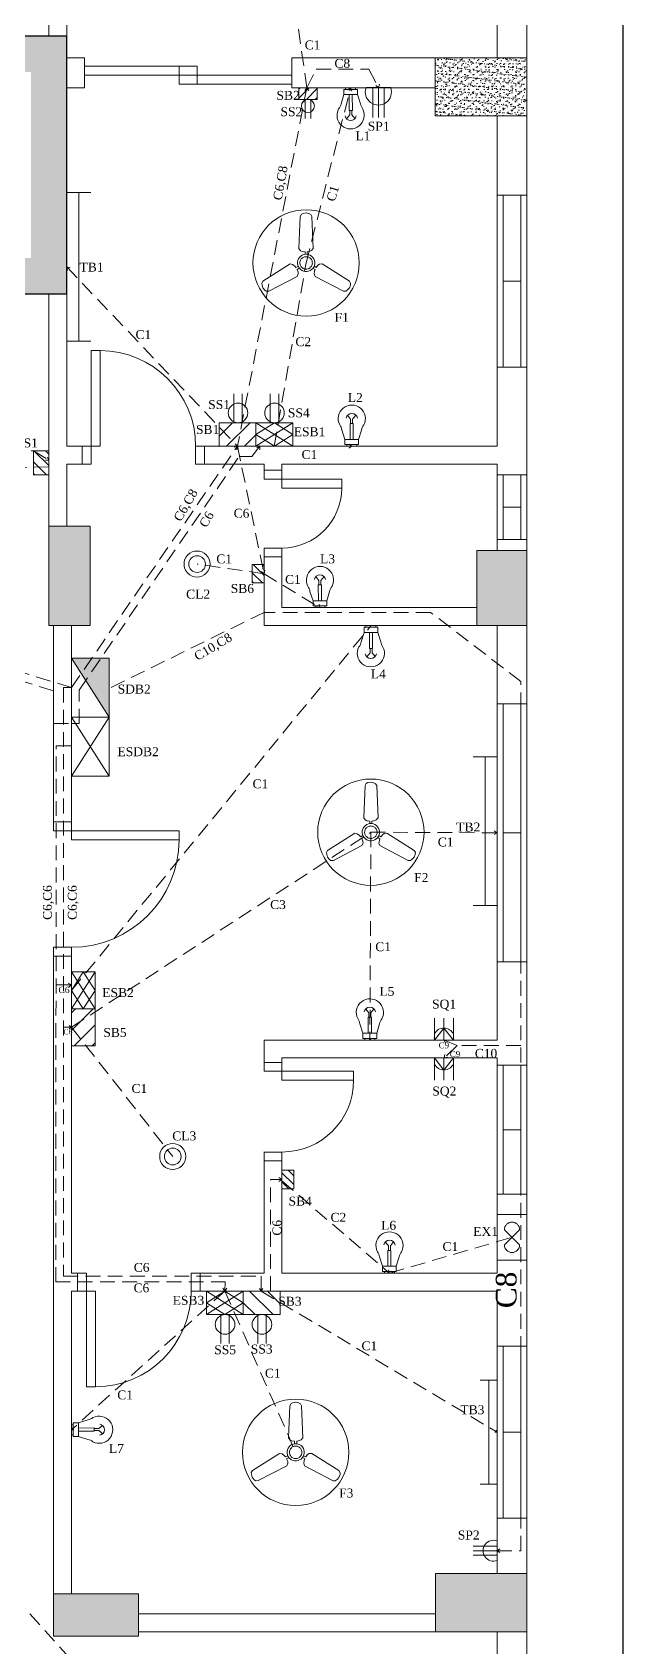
# Model space of a CAD drawing. Header units: inches. Extents: x -5775 to 2930, y 591 to 3437.
# Drawn here: x -3324 to -3125, y 2583 to 3128 of the extents above; entities that cross this region are included whole.
import ezdxf

# ---------------------------------------------------------------- set-up
doc = ezdxf.new("R2010")
doc.units = ezdxf.units.IN
doc.header["$LTSCALE"] = 20
doc.header["$MEASUREMENT"] = 0
doc.linetypes.add('HIDDEN', pattern=[0.375, 0.25, -0.125])
doc.layers.get('0').update_dxf_attribs({"lineweight": 5})
for name, color, linetype, lineweight in [('apps', 6, 'Continuous', 5), ('Door', 32, 'Continuous', 5), ('EPS', 1, 'HIDDEN', 5), ('Feature', 6, 'Continuous', 5), ('Fitting', 6, 'Continuous', 5), ('MPS', 5, 'HIDDEN', 5), ('Pillar', 250, 'Continuous', 5), ('Red Box', 1, 'Continuous', 5), ('Window', 32, 'Continuous', 5)]:
    doc.layers.add(name, color=color, linetype=linetype, lineweight=lineweight)
for name, color, linetype in [('Box Text', 25, 'Continuous'), ('Fittings Text', 6, 'Continuous'), ('Lift', 59, 'Continuous')]:
    doc.layers.add(name, color=color, linetype=linetype)
doc.styles.get("Standard").update_dxf_attribs({"font": 'times.ttf', "height": 6})

# ---------------------------------------------------------------- blocks, each defined once
blk = doc.blocks.new('Window1')
at = {"layer": 'Window'}
for p, q in [((36, 10), (-36, 10)), ((-36, 10), (-36, 0)), ((36, 0), (36, 10)), ((36, 8), (-36, 8)), ((0, 2), (0, 8)), ((-36, 2), (36, 2)), ((-36, 0), (36, 0))]:
    blk.add_line(p, q, dxfattribs=at)
blk = doc.blocks.new('Door1')
at = {"layer": 'Door'}
for points in [[(-6, 6), (-3, 6), (-3, 38), (-6, 38)], [(-41, 0), (-38, 0), (-38, 6), (-41, 6)], [(-3, 0), (0, 0), (0, 6), (-3, 6)]]:
    blk.add_lwpolyline(points, close=True, dxfattribs=at)
blk.add_arc((-6, 6), 32, 90, 180, dxfattribs=at)
blk = doc.blocks.new('BalconyDoor1000')
at = {"layer": 'Door'}
for p, q in [((0, 0), (34.68, 0)), ((0, 0), (0, -3)), ((31.68, 0), (31.68, -6)), ((37.68, 0), (34.68, 0)), ((37.68, -6), (37.68, 0)), ((0, -3), (69.36, -3)), ((69.36, -3), (69.36, -6)), ((31.68, -6), (37.68, -6)), ((34.68, -6), (69.36, -6))]:
    blk.add_line(p, q, dxfattribs=at)
blk = doc.blocks.new('Door4')
at = {"layer": 'Door'}
for points in [[(0, -3), (0, 0), (-6, 0), (-6, -3)], [(-26, -6), (-6, -6), (-6, -3), (-26, -3)], [(0, -29), (0, -26), (-6, -26), (-6, -29)]]:
    blk.add_lwpolyline(points, close=True, dxfattribs=at)
blk.add_arc((-6, -6), 20, 180, 270, dxfattribs=at)
blk = doc.blocks.new('Door3')
at = {"layer": 'Door'}
for points in [[(0, -3), (0, 0), (-6, 0), (-6, -3)], [(-6, -6), (-6, -3), (-30, -3), (-30, -6)], [(0, -33), (0, -30), (-6, -30), (-6, -33)]]:
    blk.add_lwpolyline(points, close=True, dxfattribs=at)
blk.add_arc((-6, -6), 24, 180, 270, dxfattribs=at)
blk = doc.blocks.new('Door2')
at = {"layer": 'Door'}
for points in [[(-6, 6), (-3, 6), (-3, 42), (-6, 42)], [(-45, 0), (-42, 0), (-42, 6), (-45, 6)], [(-3, 0), (0, 0), (0, 6), (-3, 6)]]:
    blk.add_lwpolyline(points, close=True, dxfattribs=at)
blk.add_arc((-6, 6), 36, 90, 180, dxfattribs=at)
blk = doc.blocks.new('Bulb')
at = {"layer": 'Feature'}
for p, q in [((-2.03, -0.08), (-2.64, -0.08)), ((-2.64, -0.08), (-2.64, -1.8)), ((-2.64, -1.8), (1.98, -1.8)), ((-0.85, -1.8), (-0.85, -7.14)), ((0.23, -7.14), (0.19, -1.8)), ((1.98, -0.08), (1.3, -0.08)), ((1.98, -1.8), (1.98, -0.08)), ((-0.65, -8.62), (-1.71, -9.96)), ((-0.85, -7.14), (0.23, -7.14)), ((-0.65, -7.14), (-0.65, -8.62)), ((0.02, -7.14), (0.02, -8.62)), ((0.02, -8.62), (1.03, -9.88))]:
    blk.add_line(p, q, dxfattribs=at)
blk.add_lwpolyline([(-2.03, 0.48), (1.3, 0.48), (1.3, -0.08), (-2.03, -0.08)], close=True, dxfattribs=at)
for centre, radius, start, end in [((-7.1, -4.32), 3.57, 319.3254, 349.8989), ((7.2, -4.26), 4.27, 189.3945, 214.7634), ((-0.36, -8.77), 4.55, 152.26, 27.133), ((-0.35, -8.62), 1.9, 189.2667, 350.3204)]:
    blk.add_arc(centre, radius, start, end, dxfattribs=at)
at = {"layer": 'Fitting'}
for p, q in [((-2.64, -1.8), (-3.59, -4.95)), ((1.98, -1.8), (2.99, -4.96))]:
    blk.add_line(p, q, dxfattribs=at)
blk = doc.blocks.new('Bulb 2')
at = {"layer": 'Feature', "rotation": 180}
blk.add_blockref('Bulb', (-0.36, 0.48), dxfattribs=at)
blk = doc.blocks.new('Tube Light')
at = {"layer": 'Feature'}
for p, q in [((-4, 0), (-8, 0)), ((-8, 0), (0, 0)), ((-4, -26.55), (-4, 0)), ((-4, 0), (-4, -49.79)), ((-4, -49.79), (-8, -49.79)), ((-8, -49.79), (0, -49.79)), ((-7, -49.79), (-7, -49.79))]:
    blk.add_line(p, q, dxfattribs=at)
blk = doc.blocks.new('Fan')
at = {"layer": 'apps'}
blk.add_circle((0, 0), 17.79, dxfattribs=at)
at = {"layer": 'Feature'}
for p, q in [((-1.53, 16.32), (-1.94, 15.59)), ((-1.01, 16.59), (-1.53, 16.32)), ((0, 16.75), (-1.01, 16.59)), ((0.92, 16.52), (0, 16.75)), ((1.59, 16.23), (0.92, 16.52)), ((1.95, 15.59), (1.59, 16.23)), ((-1.94, 15.59), (-2.4, 4.83)), ((2.39, 4.84), (1.95, 15.59)), ((-2.4, 4.83), (-1.88, 4.1)), ((-1.88, 4.1), (-1.31, 3.82)), ((-1.31, 3.82), (-0.36, 3.69)), ((-0.36, 3.69), (-0.35, 2.87)), ((0.37, 3.71), (0.98, 3.86)), ((0.37, 2.87), (0.37, 3.71)), ((0.98, 3.86), (1.83, 4.18)), ((1.83, 4.18), (2.39, 4.84)), ((-5.38, -0.35), (-14.48, -6.11)), ((-12.53, -9.47), (-2.99, -4.5)), ((-4.53, -0.5), (-5.38, -0.35)), ((-3.83, -1.08), (-4.53, -0.5)), ((-3.4, -1.54), (-3.83, -1.08)), ((-2.67, -1.11), (-3.4, -1.54)), ((-3.02, -2.16), (-2.31, -1.73)), ((-2.65, -3.04), (-3.02, -2.16)), ((-2.99, -4.5), (-2.61, -3.68)), ((-2.61, -3.68), (-2.65, -3.04)), ((2.3, -1.75), (3.03, -2.18)), ((3.38, -1.53), (2.66, -1.13)), ((2.85, -2.77), (2.7, -3.68)), ((2.7, -3.68), (3, -4.49)), ((3.03, -2.18), (2.85, -2.77)), ((3, -4.49), (12.53, -9.49)), ((3.96, -0.77), (3.38, -1.53)), ((4.49, -0.42), (3.96, -0.77)), ((5.39, -0.34), (4.49, -0.42)), ((14.47, -6.11), (5.39, -0.34)), ((-14.48, -6.11), (-14.85, -6.74)), ((-14.85, -6.74), (-14.76, -7.47)), ((-14.76, -7.47), (-14.51, -8.37)), ((-14.51, -8.37), (-13.86, -9.17)), ((-13.86, -9.17), (-13.37, -9.49)), ((-13.37, -9.49), (-12.53, -9.47)), ((12.53, -9.49), (13.26, -9.5)), ((13.26, -9.5), (13.85, -9.05)), ((13.85, -9.05), (14.5, -8.38)), ((14.9, -6.83), (14.47, -6.11)), ((14.5, -8.38), (14.87, -7.42)), ((14.87, -7.42), (14.9, -6.83))]:
    blk.add_line(p, q, dxfattribs=at)
blk.add_ellipse((0, 0), major_axis=(-2.25, -1.81), ratio=1, start_param=0.1099272146712063, end_param=6.393112521850792, dxfattribs=at)
blk.add_open_spline([(-1.48, -1.48), (-1.33, -1.62), (-1.16, -1.75), (-0.67, -2.01), (-0.32, -2.09), (0.38, -2.08), (0.73, -1.99), (1.33, -1.65), (1.59, -1.4), (1.96, -0.8), (2.07, -0.46), (2.1, 0.24), (2.03, 0.59), (1.73, 1.22), (1.5, 1.49), (0.93, 1.9), (0.6, 2.03), (-0.09, 2.12), (-0.45, 2.07), (-1.1, 1.81), (-1.39, 1.6), (-1.83, 1.06), (-1.99, 0.73), (-2.12, 0.05), (-2.09, -0.31), (-1.89, -0.96), (-1.71, -1.25), (-1.48, -1.48)], degree=3, knots=[0.109927, 0.109927, 0.109927, 0.109927, 0.4073, 0.4073, 0.908424, 0.908424, 1.409547, 1.409547, 1.91067, 1.91067, 2.411794, 2.411794, 2.912917, 2.912917, 3.414041, 3.414041, 3.915164, 3.915164, 4.416287, 4.416287, 4.917411, 4.917411, 5.418534, 5.418534, 5.919658, 5.919658, 6.393113, 6.393113, 6.393113, 6.393113], dxfattribs=at)
blk = doc.blocks.new('Main Distribution Board')
at = {"layer": 'Feature'}
for p, q in [((0, 0), (-10.5, -16.45)), ((-10.5, 0), (0, -16.45))]:
    blk.add_line(p, q, dxfattribs=at)
at = {"layer": 'Fitting'}
for p, q in [((-10.5, -16.45), (-10.5, 0)), ((-10.5, 0), (0, 0)), ((0, 0), (0, -7.11)), ((0, -7.11), (0, -16.45)), ((0, -16.45), (-10.5, -16.45))]:
    blk.add_line(p, q, dxfattribs=at)
blk = doc.blocks.new('SDB')
at = {"layer": 'Feature', "color": 5}
blk.add_blockref('Main Distribution Board', (5.25, 8.23), dxfattribs=at)
blk = doc.blocks.new('ESDB')
at = {"layer": 'apps'}
blk.add_hatch(color=256, dxfattribs=at).paths.add_polyline_path([(0, 0), (-10.5, 0), (0, -16.45), (0, -7.11)])
at = {"layer": 'Feature'}
blk.add_line((-10.5, 0), (0, -16.45), dxfattribs=at)
at = {"layer": 'Fitting'}
for p, q in [((-10.5, -16.45), (-10.5, 0)), ((-10.5, 0), (0, 0)), ((0, 0), (0, -7.11)), ((0, -7.11), (0, -16.45)), ((0, -16.45), (-10.5, -16.45))]:
    blk.add_line(p, q, dxfattribs=at)
blk = doc.blocks.new('Switch Board')
at = {"layer": 'Feature'}
h = blk.add_hatch(dxfattribs=at)
h.set_pattern_fill('ANSI31', color=256, scale=45, angle=270, style=0)
h.set_pattern_definition([(315, (-205.471, 325.089), (3.977476, 3.977476), [])])
h.paths.add_polyline_path([(-10.5, -16.45), (0, -16.45), (0, -7.11), (0, 0), (-10.5, 0)])
for p, q in [((-10.5, -16.45), (-10.5, 0)), ((-10.5, 0), (0, 0)), ((0, 0), (0, -7.11)), ((0, -7.11), (0, -16.45)), ((0, -16.45), (-10.5, -16.45))]:
    blk.add_line(p, q, dxfattribs=at)
blk = doc.blocks.new('Meter Board')
at = {"layer": 'Feature', "color": 5}
blk.add_blockref('Main Distribution Board', (0, 0), dxfattribs=at)
blk = doc.blocks.new('esb')
at = {"layer": 'apps'}
for p, q in [((-10.5, -8.23), (-5.25, 0)), ((-5.25, 0), (0, -8.23)), ((-5.25, -16.45), (-10.5, -8.23)), ((0, -8.23), (-5.25, -16.45))]:
    blk.add_line(p, q, dxfattribs=at)
at = {"layer": 'Feature'}
blk.add_line((0, 0), (-10.5, 0), dxfattribs=at)
at = {"layer": 'Feature', "color": 5}
blk.add_blockref('Meter Board', (0, 0), dxfattribs=at)
blk = doc.blocks.new('Celling Fan')
at = {"layer": 'Feature', "lineweight": 5}
blk.add_ellipse((0, 0), major_axis=(3.09, 3.09), ratio=1, start_param=2.35619449019234, end_param=8.639379797371927, dxfattribs=at)
at = {"layer": 'Fitting'}
blk.add_circle((0, 0), 2.8, dxfattribs=at)
blk = doc.blocks.new('2 Pin')
at = {"layer": 'Feature'}
for p, q in [((-12.83, 1.98), (-0.43, 1.98)), ((-4.37, 1.98), (-8.3, 1.98)), ((-12.83, -1.8), (-0.43, -1.8)), ((-4.37, -1.8), (-8.31, -1.8))]:
    blk.add_line(p, q, dxfattribs=at)
blk.add_ellipse((-4.37, 0.08), major_axis=(3.09, 3.09), ratio=1, start_param=2.35619449019234, end_param=8.639379797371927, dxfattribs=at)
blk = doc.blocks.new('Lower Socket')
at = {"layer": 'Feature'}
for p, q in [((-10, -2.23), (0.01, -2.23)), ((-5.82, -4.12), (-10, -4.12)), ((0.01, -4.12), (-5.82, -4.12)), ((-1.45, -2.23), (-5.38, -2.23)), ((0.01, 0), (0.01, -8.24)), ((-10, -6.01), (0.01, -6.01)), ((-1.45, -6.01), (-5.39, -6.01))]:
    blk.add_line(p, q, dxfattribs=at)
blk.add_ellipse((-1.45, -4.12), major_axis=(3.09, 3.09), ratio=1, start_param=6.728827, end_param=10.549932, dxfattribs=at)
blk = doc.blocks.new('Q')
at = {"layer": 'apps'}
h = blk.add_hatch(color=256, dxfattribs=at)
edge = h.paths.add_edge_path()
edge.add_line((-3.19, 0), (-3.47, 0))
edge.add_ellipse((-0.02, -0.53), major_axis=(-2.47, 2.47), ratio=1, start_angle=396.2697, end_angle=429.8093)
edge.add_line((-3.19, -2), (-3.19, 0))
edge = h.paths.add_edge_path()
edge.add_ellipse((-0.02, -0.53), major_axis=(-2.47, 2.47), ratio=1, start_angle=561.4193, end_angle=593.8721)
edge.add_line((3.44, 0.01), (3.19, 0.01))
edge.add_line((3.19, 0.01), (3.19, -1.93))
blk.add_line((-3.19, 0), (3.19, 0), dxfattribs=at)
at = {"layer": 'Feature'}
for p, q in [((-0.02, -4.03), (3.19, 0)), ((3.19, -7.37), (3.19, 0)), ((-3.19, -7.37), (-3.19, 0)), ((-3.19, 0), (-0.02, -4.03)), ((-0.02, 0), (-0.02, -4.03)), ((-0.02, -4.03), (-0.02, -7.37))]:
    blk.add_line(p, q, dxfattribs=at)
blk.add_ellipse((-0.02, -0.53), major_axis=(-2.47, 2.47), ratio=1, start_param=7.501587, end_param=9.798615, dxfattribs=at)
blk = doc.blocks.new('arrrrrrrrrrr')
at = {"layer": 'MPS'}
for q in [(-0.99, 0.65), (-0.99, -0.65)]:
    blk.add_line((0, 0), q, dxfattribs=at)
blk = doc.blocks.new('Exhaust Fan')
at = {"layer": 'apps'}
for p, q in [((0, -7.65), (0, 7.65)), ((0, 7.65), (10, 7.65)), ((10, 7.65), (10, -7.65)), ((7.55, 2.55), (2.45, -2.55)), ((2.45, 2.55), (7.55, -2.55)), ((10, -7.65), (0, -7.65))]:
    blk.add_line(p, q, dxfattribs=at)
for centre, start, end in [((5, 2.55), 0, 180), ((5, -2.55), 180, 0)]:
    blk.add_arc(centre, 2.55, start, end, dxfattribs=at)
blk = doc.blocks.new('ERRRRRRR')
at = {"layer": 'EPS'}
for q in [(-0.99, 0.65), (-0.99, -0.65)]:
    blk.add_line((0, 0), q, dxfattribs=at)
blk = doc.blocks.new('arrrrrrrrEEE')
at = {"layer": 'EPS'}
for q in [(-0.99, 0.65), (-0.99, -0.65)]:
    blk.add_line((0, 0), q, dxfattribs=at)
blk = doc.blocks.new('arrowMPS')
at = {"layer": 'EPS'}
for q in [(-1.5, 1), (-1.5, -1)]:
    blk.add_line((0, 0), q, dxfattribs=at)

msp = doc.modelspace()

# ---------------------------------------------------------------- hatches: boundary and pattern name
at = {"layer": 'Lift'}
h = msp.add_hatch(dxfattribs=at)
h.set_pattern_fill('AR-SAND', color=256, scale=1.766827, style=0)
h.set_pattern_definition([(37.5, (-3421.501, 3039.6916), (-0.1113, 3.404364), [0, -2.685577, 0, -3.003606, 0, -2.871094]), (7.5, (-3421.501, 3039.6916), (3.12689, 4.98624), [0, -1.4488, 0, -2.420553, 0, -0.927584]), (327.5, (-3423.6742, 3039.6916), (5.50215, 0.01), [0, -0.883413, 0, -3.18029, 0, -4.152043]), (317.5, (-3423.674, 3039.6916), (5.3113, 1.5507), [0, -0.441707, 0, -2.084856, 0, -2.385216])])
h.paths.add_polyline_path([(-3409.39, 3114.64), (-3324.58, 3114.64), (-3324.58, 3051.81), (-3348.81, 3051.81), (-3348.81, 3039.69), (-3312.46, 3039.69), (-3312.46, 3126.75), (-3421.5, 3126.75), (-3421.5, 3039.69), (-3385.15, 3039.69), (-3385.15, 3051.81), (-3409.39, 3051.81)])
at = {"layer": 'Pillar'}
h = msp.add_hatch(dxfattribs=at)
h.set_pattern_fill('AR-SAND', color=256, scale=1.009615, style=0)
h.set_pattern_definition([(37.5, (-3679.9625, 2368.3143), (-0.063599, 1.945351), [0, -1.5346154, 0, -1.7163462, 0, -1.640625]), (7.5, (-3679.9625, 2368.3143), (1.786794, 2.849282), [0, -0.8278846, 0, -1.383173, 0, -0.530048]), (327.5, (-3681.2044, 2368.3143), (3.1440855, 0.0057135), [0, -0.5048077, 0, -1.8173077, 0, -2.3725962]), (317.5, (-3681.2044, 2368.3143), (3.035032, 0.886115), [0, -0.2524038, 0, -1.1913462, 0, -1.3629808])])
h.paths.add_polyline_path([(-3156.98, 2414.19), (-3187.93, 2414.19), (-3187.93, 2394.56), (-3156.98, 2394.56)])
h.paths.add_polyline_path([(-3156.98, 2607.32), (-3187.93, 2607.32), (-3187.93, 2587.69), (-3156.98, 2587.69)])
h.paths.add_polyline_path([(-3288.23, 2407.17), (-3301.81, 2407.17), (-3301.81, 2368.31), (-3288.23, 2368.31)])
h.paths.add_polyline_path([(-3288.23, 2600.53), (-3316.93, 2600.53), (-3316.93, 2594.47), (-3316.93, 2586.17), (-3288.23, 2586.17)])
h.paths.add_polyline_path([(-3156.98, 2953.05), (-3167.08, 2953.05), (-3173.93, 2953.05), (-3173.93, 2927.64), (-3156.98, 2927.64)])
h.paths.add_polyline_path([(-3304.54, 2961.19), (-3318.52, 2961.19), (-3318.52, 2933.7), (-3318.52, 2927.64), (-3312.46, 2927.64), (-3304.54, 2927.64)])
h.paths.add_polyline_path([(-3518.42, 3119.47), (-3529.99, 3119.47), (-3529.99, 3109.37), (-3518.42, 3109.37)])
h.paths.add_polyline_path([(-3663.01, 2953.05), (-3679.96, 2953.05), (-3679.96, 2927.64), (-3663.01, 2927.64)])
h.paths.add_polyline_path([(-3518.42, 2961.19), (-3532.41, 2961.19), (-3532.41, 2927.64), (-3524.48, 2927.64), (-3518.42, 2927.64), (-3518.42, 2933.7)])
h.paths.add_polyline_path([(-3649.01, 2607.32), (-3679.96, 2607.32), (-3679.96, 2587.69), (-3649.01, 2587.69)])
h.paths.add_polyline_path([(-3520.02, 2600.53), (-3548.71, 2600.53), (-3548.71, 2586.17), (-3520.02, 2586.17)])
h.paths.add_polyline_path([(-3649.01, 2414.19), (-3679.96, 2414.19), (-3679.96, 2394.56), (-3649.01, 2394.56)])
h.paths.add_polyline_path([(-3535.13, 2407.17), (-3548.71, 2407.17), (-3548.71, 2368.31), (-3535.13, 2368.31)])
h = msp.add_hatch(dxfattribs=at)
h.set_pattern_fill('AR-SAND', color=256, scale=1.009615, style=0)
h.set_pattern_definition([(142.5, (-3157.0689, 3099.8393), (0.0636, 1.94535), [0, -1.534615, 0, -1.716346, 0, -1.640625]), (172.5, (-3157.0689, 3099.8393), (-1.7868, 2.84928), [0, -0.827885, 0, -1.383173, 0, -0.53005]), (212.5, (-3155.827, 3099.8393), (-3.144086, 0.00571), [0, -0.50481, 0, -1.81731, 0, -2.372596]), (222.5, (-3155.827, 3099.8393), (-3.03503, 0.88611), [0, -0.252404, 0, -1.191346, 0, -1.36298])])
h.paths.add_polyline_path([(-3157.07, 3099.84), (-3157.07, 3119.47), (-3188.02, 3119.47), (-3188.02, 3099.84)])

# ---------------------------------------------------------------- linework, layer by layer
for p, q in [((-3167.08, 3158.84), (-3167.08, 3119.47)), ((-3156.98, 3158.84), (-3156.98, 3119.47)), ((-3318.52, 3146.73), (-3318.52, 3126.75)), ((-3312.46, 3146.73), (-3312.46, 3119.47)), ((-3306.49, 3119.47), (-3312.46, 3119.47)), ((-3306.49, 3119.47), (-3306.49, 3109.37)), ((-3234.07, 3119.47), (-3236.47, 3119.47)), ((-3236.47, 3119.47), (-3236.47, 3109.37)), ((-3188.02, 3119.47), (-3234.07, 3119.47)), ((-3216.55, 3119.47), (-3167.08, 3119.47)), ((-3167.08, 3119.47), (-3157.07, 3119.47)), ((-3312.46, 3109.37), (-3312.46, 2988.22)), ((-3312.46, 3109.37), (-3306.49, 3109.37)), ((-3236.47, 3109.37), (-3234.07, 3109.37)), ((-3234.07, 3109.37), (-3216.55, 3109.37)), ((-3216.55, 3109.37), (-3188.02, 3109.37)), ((-3167.08, 3099.84), (-3167.08, 2988.22)), ((-3156.98, 3099.84), (-3156.98, 2342.06)), ((-3318.52, 3039.69), (-3318.52, 2933.7)), ((-3306.4, 2988.22), (-3312.46, 2988.22)), ((-3301.23, 2988.22), (-3312.46, 2988.22)), ((-3306.4, 2988.22), (-3312.46, 2988.22)), ((-3167.08, 2988.22), (-3268.92, 2988.22)), ((-3264, 2988.22), (-3268.92, 2988.22)), ((-3312.46, 2982.16), (-3312.46, 2961.19)), ((-3304.26, 2982.16), (-3312.46, 2982.16)), ((-3304.26, 2982.16), (-3312.46, 2982.16)), ((-3309.43, 2982.16), (-3312.46, 2982.16)), ((-3245.83, 2982.16), (-3268.92, 2982.16)), ((-3264, 2982.16), (-3268.92, 2982.16)), ((-3245.83, 2982.16), (-3245.83, 2977.06)), ((-3239.77, 2982.16), (-3239.77, 2974.03)), ((-3167.08, 2982.16), (-3239.77, 2982.16)), ((-3232.72, 2982.16), (-3239.77, 2982.16)), ((-3167.08, 2982.16), (-3167.08, 2953.05)), ((-3245.83, 2953.84), (-3245.83, 2927.64)), ((-3239.77, 2953.84), (-3239.77, 2933.7)), ((-3173.93, 2933.7), (-3239.77, 2933.7)), ((-3316.93, 2861.35), (-3316.93, 2927.64)), ((-3310.87, 2861.35), (-3310.87, 2927.64)), ((-3173.93, 2927.64), (-3245.83, 2927.64)), ((-3167.08, 2927.64), (-3167.08, 2787.6)), ((-3316.93, 2858.32), (-3316.93, 2861.35)), ((-3310.87, 2855.29), (-3310.87, 2861.35)), ((-3316.93, 2600.53), (-3316.93, 2818.95)), ((-3310.87, 2787.6), (-3310.87, 2818.95)), ((-3167.08, 2793.65), (-3167.08, 2787.6)), ((-3310.87, 2708.85), (-3310.87, 2787.6)), ((-3245.83, 2787.6), (-3245.83, 2777.04)), ((-3245.83, 2787.6), (-3167.08, 2787.6)), ((-3239.77, 2781.54), (-3239.77, 2774.01)), ((-3239.77, 2781.54), (-3167.08, 2781.54)), ((-3167.08, 2781.54), (-3167.08, 2720.96)), ((-3167.08, 2781.54), (-3167.08, 2708.85)), ((-3310.87, 2708.85), (-3310.87, 2770.14)), ((-3245.83, 2749.78), (-3245.83, 2708.85)), ((-3239.77, 2749.78), (-3239.77, 2708.85)), ((-3310.87, 2708.85), (-3305.77, 2708.85)), ((-3270.44, 2708.85), (-3245.83, 2708.85)), ((-3239.77, 2708.85), (-3167.08, 2708.85)), ((-3310.87, 2600.53), (-3310.87, 2702.79)), ((-3310.87, 2679.28), (-3310.87, 2702.79)), ((-3310.87, 2702.79), (-3302.75, 2702.79)), ((-3270.44, 2702.79), (-3167.08, 2702.79)), ((-3167.08, 2702.9), (-3167.08, 2607.32)), ((-3167.08, 2702.79), (-3167.08, 2700.67)), ((-3167.08, 2702.79), (-3167.08, 2679.28)), ((-3310.87, 2600.53), (-3310.87, 2673.22)), ((-3316.93, 2600.53), (-3316.93, 2633.65)), ((-3288.23, 2594.47), (-3288.23, 2593.46)), ((-3288.23, 2593.75), (-3187.93, 2593.75)), ((-3288.23, 2587.69), (-3187.93, 2587.69)), ((-3167.08, 2587.69), (-3167.08, 2414.19))]:
    msp.add_line(p, q)
at = {"layer": 'Box Text'}
msp.add_lwpolyline([(-3710.16, 3182.86), (-3124.61, 3182.86), (-3124.61, 2312.03), (-3710.16, 2312.03)], close=True, dxfattribs=at)
at = {"layer": 'EPS'}
for p, q in [((-3231.6, 3050.16), (-3216.55, 3109.37)), ((-3242.34, 2988.22), (-3231.6, 3050.16)), ((-3308.31, 2905.81), (-3254.21, 2984.8)), ((-3254.21, 2984.8), (-3249.95, 2984.76)), ((-3249.95, 2984.76), (-3247.27, 2988.22)), ((-3393.47, 2929.13), (-3316.93, 2905.55)), ((-3310.87, 2804.39), (-3209.61, 2927.64)), ((-3316.93, 2905.55), (-3316.93, 2894.5)), ((-3308.31, 2894.5), (-3308.31, 2905.81)), ((-3316.93, 2894.5), (-3310.87, 2894.5)), ((-3310.87, 2894.5), (-3308.31, 2894.5)), ((-3316.23, 2705.86), (-3316.01, 2887.02)), ((-3316.01, 2887.02), (-3310.87, 2887.05)), ((-3316.11, 2806.3), (-3310.87, 2806.28)), ((-3316.23, 2705.86), (-3259, 2705.86)), ((-3259, 2705.86), (-3259.05, 2702.79)), ((-3259.05, 2702.79), (-3310.87, 2655.94)), ((-3259.05, 2702.79), (-3235.13, 2648.31)), ((-3246.13, 2506.59), (-3418.38, 2696.97))]:
    msp.add_line(p, q, dxfattribs=at)
at = {"layer": 'Lift'}
for p, q in [((-3312.46, 3126.75), (-3421.5, 3126.75)), ((-3312.46, 3039.69), (-3312.46, 3126.75)), ((-3348.81, 3039.69), (-3312.46, 3039.69))]:
    msp.add_line(p, q, dxfattribs=at)
at = {"layer": 'MPS'}
for p, q in [((-3231.38, 3109.37), (-3235.27, 3137.09)), ((-3231.38, 3109.37), (-3228.18, 3115.62)), ((-3228.18, 3115.62), (-3210.35, 3115.62)), ((-3210.35, 3115.62), (-3207.18, 3109.39)), ((-3231.38, 3109.37), (-3254.8, 2988.22)), ((-3312.46, 3048.8), (-3254.8, 2988.22)), ((-3519.29, 2978.17), (-3323.69, 2986.7)), ((-3323.69, 2986.7), (-3318.52, 2983.5)), ((-3310.87, 2906.66), (-3254.8, 2988.22)), ((-3254.8, 2988.22), (-3216.17, 2988.22)), ((-3254.8, 2988.22), (-3245.83, 2945.15)), ((-3318.52, 2981.22), (-3402.1, 2979.18)), ((-3245.83, 2945.15), (-3268.45, 2948.41)), ((-3245.83, 2945.15), (-3226.91, 2933.7)), ((-3226.91, 2933.7), (-3227.15, 2934.87)), ((-3310.87, 2906.66), (-3393.47, 2932.32)), ((-3245.83, 2932.09), (-3298.14, 2906.42)), ((-3189.52, 2932.09), (-3245.83, 2932.09)), ((-3226.91, 2933.7), (-3228.08, 2933.96)), ((-3159, 2908.71), (-3189.52, 2932.09)), ((-3159, 2615.07), (-3159, 2908.71)), ((-3310.87, 2906.66), (-3313.62, 2906.66)), ((-3313.62, 2906.66), (-3313.62, 2707.82)), ((-3310.87, 2791.93), (-3209.72, 2857.82)), ((-3209.72, 2857.82), (-3210.05, 2787.6)), ((-3209.72, 2857.82), (-3167.08, 2857.62)), ((-3313.62, 2791.94), (-3310.87, 2791.93)), ((-3310.87, 2791.93), (-3276.67, 2748.26)), ((-3184.99, 2787.6), (-3180.55, 2785.77)), ((-3180.55, 2785.77), (-3184.99, 2781.54)), ((-3159, 2785.77), (-3180.55, 2785.77)), ((-3243.65, 2702.79), (-3243.61, 2740.48)), ((-3243.61, 2740.48), (-3239.77, 2740.48)), ((-3239.77, 2740.05), (-3203.42, 2708.85)), ((-3203.42, 2708.85), (-3162.03, 2720.96)), ((-3313.62, 2707.82), (-3246.77, 2707.82)), ((-3246.77, 2707.82), (-3246.77, 2702.79)), ((-3246.77, 2702.79), (-3167.08, 2655.11)), ((-3167.07, 2615.07), (-3159, 2615.07))]:
    msp.add_line(p, q, dxfattribs=at)
at = {"layer": 'Pillar'}
for p, q in [((-3156.98, 3119.47), (-3188.02, 3119.47)), ((-3188.02, 3119.47), (-3188.02, 3099.84)), ((-3156.98, 3119.47), (-3156.98, 3099.84)), ((-3188.02, 3099.84), (-3156.98, 3099.84)), ((-3304.54, 2961.19), (-3318.52, 2961.19)), ((-3318.52, 2961.19), (-3318.52, 2933.7)), ((-3304.54, 2927.64), (-3304.54, 2961.19)), ((-3156.98, 2953.05), (-3173.93, 2953.05)), ((-3173.93, 2953.05), (-3173.93, 2927.64)), ((-3156.98, 2927.64), (-3156.98, 2953.05)), ((-3318.52, 2933.7), (-3318.52, 2927.64)), ((-3312.46, 2927.64), (-3318.52, 2927.64)), ((-3312.46, 2927.64), (-3304.54, 2927.64)), ((-3173.93, 2927.64), (-3156.98, 2927.64)), ((-3156.98, 2607.32), (-3187.93, 2607.32)), ((-3187.93, 2607.32), (-3187.93, 2587.69)), ((-3156.98, 2587.69), (-3156.98, 2607.32)), ((-3288.23, 2600.53), (-3316.93, 2600.53)), ((-3316.93, 2600.53), (-3316.93, 2586.17)), ((-3288.23, 2586.17), (-3288.23, 2600.53)), ((-3316.93, 2586.17), (-3288.23, 2586.17)), ((-3187.93, 2587.69), (-3156.98, 2587.69))]:
    msp.add_line(p, q, dxfattribs=at)

# ---------------------------------------------------------------- block references
at = {"yscale": 1.009615384733479, "zscale": 1.0096153847325, "rotation": 270}
for name, p, xscale in [('Window1', (-3167.08, 3044.03), -0.8076923077860556), ('Door2', (-3316.93, 2861.35), -1.00961538473257), ('Window1', (-3167.08, 2655.11), -0.8076923077860556)]:
    msp.add_blockref(name, p, dxfattribs=dict(at, xscale=xscale))
at = {"xscale": -1.009615384733479, "yscale": 1.009615384733479, "zscale": 1.0096153847325}
for name, p in [('Door1', (-3307.29, 2982.16)), ('Door3', (-3245.83, 2780.06))]:
    msp.add_blockref(name, p, dxfattribs=at)
at = {"layer": 'apps'}
for p, xscale, yscale, zscale, rotation in [((-3203.02, 3109.38), -1.00961538473257, 1.009615384733479, 1.0096153847325, 270), ((-3167.08, 2611.74), -0.8076923077880613, 0.8076923077860556, 0.8076923077860001, 179.9921006519108)]:
    msp.add_blockref('Lower Socket', p, dxfattribs=dict(at, xscale=xscale, yscale=yscale, zscale=zscale, rotation=rotation))
at = {"layer": 'Door', "yscale": 1.009615384733479, "zscale": 1.0096153847325}
for name, p, xscale in [('BalconyDoor1000', (-3306.49, 3116.65), 1.009615384733479), ('Door4', (-3245.83, 2980.09), -1.009615384733479)]:
    msp.add_blockref(name, p, dxfattribs=dict(at, xscale=xscale))
at = {"layer": 'Door', "xscale": 1.009615384733479, "yscale": 1.009615384733479, "zscale": 1.0096153847325, "rotation": 180}
msp.add_blockref('Door1', (-3308.8, 2708.85), dxfattribs=at)
at = {"layer": 'EPS'}
for name, p, xscale, yscale, zscale, rotation in [('ERRRRRRR', (-3216.55, 3109.37), 1.009615384732886, 1.009615384733479, 1.0096153847325, 73.53765453143494), ('ERRRRRRR', (-3247.27, 2988.22), 1.00961538473292, 1.009615384733479, 1.0096153847325, 59.76133539171608), ('arrowMPS', (-3209.61, 2927.64), 0.4273504274000471, 0.4273504273987783, 0.4273504274, 33.13225896889087), ('ERRRRRRR', (-3310.87, 2806.28), -1.009615384732958, 1.009615384733479, 1.0096153847325, 189.2118465657102), ('ERRRRRRR', (-3259.05, 2702.79), -1.00961538473257, 1.009615384733479, 1.0096153847325, 90), ('arrrrrrrrEEE', (-3310.87, 2655.94), 0.6410256411000707, 0.6410256410999864, 0.6410256411, 213.1322589688909)]:
    msp.add_blockref(name, p, dxfattribs=dict(at, xscale=xscale, yscale=yscale, zscale=zscale, rotation=rotation))
at = {"layer": 'Feature'}
for name, p, xscale, yscale, zscale, rotation in [('Switch Board', (-3234.07, 3109.37), 0.3786057692745999, 0.3786057692741451, 0.3786057692746875, 90), ('Bulb 2', (-3216.55, 3109.37), 1.009615384733479, 1.009615384733479, 1.0096153847325, 180), ('Switch Board', (-3261.03, 2996.17), 0.7572115385491998, 0.7572115385482903, 0.7572115385493751, 90), ('esb', (-3248.57, 2996.17), 0.7572115385491998, 0.7572115385482903, 0.7572115385493751, 90), ('Switch Board', (-3323.69, 2978.6), 0.4921875000563887, 0.4921875000582077, 0.4921875000570938, 180), ('Switch Board', (-3249.8, 2942.03), 0.3786057692741451, 0.3786057692741451, 0.3786057692746875, 180), ('esb', (-3302.92, 2798.16), -0.7572115385482903, 0.7572115385482903, 0.7572115385493751, 180), ('Switch Board', (-3302.92, 2785.7), -0.7572115385482903, 0.7572115385482903, 0.7572115385493751, 180), ('Switch Board', (-3239.77, 2737.36), 0.3786057692741451, 0.3786057692741451, 0.3786057692746875, 180), ('esb', (-3252.82, 2702.79), -0.7572115385491998, 0.7572115385482903, 0.7572115385493751, 270), ('Switch Board', (-3240.36, 2702.79), -0.7572115385491998, 0.7572115385482903, 0.7572115385493751, 270), ('Tube Light', (-3172.73, 2637.55), 0.7067307693123439, 0.7067307693141629, 0.70673076931275, 180), ('Bulb 2', (-3310.87, 2655.94), 1.00961538473257, 1.009615384733479, 1.0096153847325, 270)]:
    msp.add_blockref(name, p, dxfattribs=dict(at, xscale=xscale, yscale=yscale, zscale=zscale, rotation=rotation))
for name, p, xscale, yscale, zscale in [('Tube Light', (-3304.39, 3073.97), 1.009615384733479, 1.009615384733479, 1.0096153847325), ('Fan', (-3231.6, 3050.16), 1.009615384733479, 1.009615384733479, 1.0096153847325), ('Bulb 2', (-3216.17, 2988.22), 1.009615384733479, 1.009615384733479, 1.0096153847325), ('Celling Fan', (-3268.45, 2948.41), 1.009615384733479, 1.009615384733479, 1.0096153847325), ('Bulb 2', (-3226.91, 2933.7), 1.009615384733479, 1.009615384733479, 1.0096153847325), ('Bulb', (-3209.35, 2927.15), 1.009615384733479, 1.009615384733479, 1.0096153847325), ('ESDB', (-3298.14, 2916.63), 1.211538461679083, 1.211538461679083, 1.211538461679), ('SDB', (-3304.51, 2886.73), 1.211538461679083, 1.211538461679083, 1.211538461679), ('Tube Light', (-3167.08, 2883.34), 1.009615384733479, 1.009615384733479, 1.0096153847325), ('Fan', (-3209.72, 2857.82), 1.009615384733479, 1.009615384733479, 1.0096153847325), ('Bulb 2', (-3210.05, 2787.6), 1.009615384733479, 1.009615384733479, 1.0096153847325), ('Celling Fan', (-3276.67, 2748.26), 1.009615384733479, 1.009615384733479, 1.0096153847325), ('Exhaust Fan', (-3167.08, 2720.96), 1.009615384733479, 1.009615384733479, 1.0096153847325), ('Bulb 2', (-3203.42, 2708.85), 1.009615384733479, 1.009615384733479, 1.0096153847325), ('Fan', (-3235.13, 2648.31), 1.009615384733479, 1.009615384733479, 1.0096153847325)]:
    msp.add_blockref(name, p, dxfattribs=dict(at, xscale=xscale, yscale=yscale, zscale=zscale))
at = {"layer": 'MPS'}
for p, rotation in [((-3231.38, 3109.37), 90), ((-3207.18, 3109.37), 286.9788577399348), ((-3318.52, 2983.5), 326.8677410311255), ((-3184.99, 2787.6), 146.8677410311037), ((-3184.99, 2781.54), 224.9963545911154)]:
    msp.add_blockref('arrrrrrrrrrr', p, dxfattribs=dict(at, rotation=rotation))
for name, p, xscale, yscale, zscale, rotation in [('2 Pin', (-3230.96, 3105.4), 0.5048076923662848, 0.5048076923667395, 0.5048076923662501, 90), ('arrrrrrrrrrr', (-3312.46, 3048.8), 1.00961538473294, 1.009615384733479, 1.0096153847325, 133.586564290081), ('2 Pin', (-3254.67, 2996.17), 0.7572115385491998, 0.7572115385482903, 0.7572115385493751, 270), ('2 Pin', (-3242.34, 2996.17), 0.7572115385491998, 0.7572115385482903, 0.7572115385493751, 270), ('arrrrrrrrrrr', (-3254.8, 2988.22), 1.009615384732346, 1.009615384733479, 1.0096153847325, 48.83143838011078), ('arrrrrrrrrrr', (-3245.83, 2945.15), 1.009615384732424, 1.009615384733479, 1.0096153847325, 289.0547586347905), ('arrrrrrrrrrr', (-3167.08, 2857.62), 1.009615384732164, 1.009615384733479, 1.0096153847325, 357.6708926558054), ('Q', (-3185.02, 2787.6), -1.009615384733479, 1.009615384733479, 1.0096153847325, 180), ('arrrrrrrrrrr', (-3210.05, 2787.6), 0.4273504273996878, 0.4273504273987783, 0.4273504274, 270), ('arrrrrrrrrrr', (-3203.42, 2708.85), 1.009615384732434, 1.009615384733479, 1.0096153847325, 319.3505654373683), ('arrrrrrrrrrr', (-3246.77, 2702.79), 0.854700854800285, 0.8547008548011945, 0.8547008548, 270), ('2 Pin', (-3259.05, 2694.84), -0.7572115385491998, 0.7572115385482903, 0.7572115385493751, 270), ('2 Pin', (-3246.59, 2694.84), -0.7572115385491998, 0.7572115385482903, 0.7572115385493751, 270), ('arrrrrrrrrrr', (-3167.08, 2655.11), 0.6410256411003191, 0.6410256410999864, 0.6410256411, 326.8677410310751)]:
    msp.add_blockref(name, p, dxfattribs=dict(at, xscale=xscale, yscale=yscale, zscale=zscale, rotation=rotation))
for name, p, xscale, yscale, zscale in [('arrrrrrrrrrr', (-3216.17, 2988.22), 1.009615384733479, 1.009615384733479, 1.0096153847325), ('arrrrrrrrrrr', (-3310.87, 2791.93), 0.8547008547993755, 0.8547008548011945, 0.8547008548), ('Q', (-3184.99, 2781.54), 1.009615384733479, 1.009615384733479, 1.0096153847325), ('arrrrrrrrrrr', (-3239.77, 2740.48), 1.009615384733479, 1.009615384733479, 1.0096153847325)]:
    msp.add_blockref(name, p, dxfattribs=dict(at, xscale=xscale, yscale=yscale, zscale=zscale))
at = {"layer": 'Pillar', "yscale": 1.009615384733479, "zscale": 1.0096153847325, "rotation": 270}
for p, xscale in [((-3167.08, 2967.61), -0.3028846154193161), ((-3167.08, 2857.62), -1.211538461679083), ((-3167.08, 2757.3), -0.6057692308395417)]:
    msp.add_blockref('Window1', p, dxfattribs=dict(at, xscale=xscale))
at = {"layer": 'Red Box', "rotation": 180}
msp.add_blockref('arrrrrrrrrrr', (-3167.08, 2615.07), dxfattribs=at)

# ---------------------------------------------------------------- texts
at = {"layer": 'EPS', "char_height": 3, "width": 19.5348, "attachment_point": 1}
for s, insert, rotation in [('C1', (-3224.82, 3071.56), 72.9917), ('C6', (-3267.89, 2962.01), 59.7892), ('C6,C6', (-3320.53, 2828.22), 90)]:
    msp.add_mtext(s, dxfattribs=dict(at, insert=insert, rotation=rotation))
at = {"layer": 'EPS', "width": 19.5348, "attachment_point": 1}
for s, insert, char_height in [('C2', (-3235.21, 3025.03), 3), ('C1', (-3249.69, 2875.67), 3), ('C6', (-3315.3, 2805.61), 2.137), ('C6', (-3289.89, 2705.37), 3), ('C1', (-3245.51, 2676.55), 3), ('C1', (-3295.41, 2669.2), 3)]:
    msp.add_mtext(s, dxfattribs=dict(at, insert=insert, char_height=char_height))
at = {"layer": 'Fitting', "insert": (-3322.24, 2990.84), "char_height": 3, "width": 16.6307, "attachment_point": 3}
msp.add_mtext('SBS1', dxfattribs=at)
at = {"layer": 'Fittings Text', "char_height": 3.029}
for s, insert, width, attachment_point in [('SB2', (-3241.61, 3108.29), 7.4852, 1), ('SS2', (-3240.26, 3102.75), 7.4852, 1), ('L1', (-3212.4, 3094.6), 7.4852, 2), ('SP1', (-3203.39, 3097.87), 7.4852, 3), ('TB1', (-3304.1, 3048.75), 7.4852, 5), ('F1', (-3219.58, 3031.78), 7.4852, 5), ('L2', (-3214.98, 3006.2), 7.4852, 2), ('SS1', (-3264.69, 3003.83), 7.4852, 1), ('SS4', (-3237.76, 3001.02), 7.4852, 1), ('SB1', (-3268.82, 2995.4), 7.4852, 1), ('ESB1', (-3235.78, 2994.63), 7.4852, 1), ('L3', (-3224.36, 2951.68), 7.4852, 2), ('SB6', (-3257.08, 2941.68), 7.4852, 1), ('CL2', (-3268.08, 2939.77), 7.4852, 2), ('L4', (-3207.21, 2912.81), 7.4852, 2), ('SDB2', (-3295.29, 2907.7), 7.4852, 1), ('ESDB2', (-3295.36, 2886.54), 7.4852, 1), ('TB2', (-3176.8, 2859.57), 7.4852, 5), ('F2', (-3192.69, 2842.49), 7.4852, 5), ('ESB2', (-3300.49, 2802.08), 7.4852, 7), ('L5', (-3204.3, 2805.57), 7.4852, 2), ('SQ1', (-3180.9, 2801.26), 7.4852, 3), ('SB5', (-3300.13, 2788.59), 7.4852, 7), ('SQ2', (-3180.83, 2771.89), 7.4852, 3), ('CL3', (-3272.77, 2756.73), 7.4852, 2), ('SB4', (-3237.54, 2734.7), 7.4852, 1), ('L6', (-3203.72, 2726.51), 7.4852, 2), ('EX1', (-3170.93, 2724.45), 7.4852, 2), ('ESB3', (-3266.02, 2701.18), 7.4852, 3), ('SB3', (-3233.13, 2700.87), 2.013, 3), ('SS5', (-3255.27, 2684.48), 7.4852, 3), ('SS3', (-3242.92, 2684.72), 7.4852, 3), ('TB3', (-3175.41, 2662.66), 7.4852, 5), ('L7', (-3295.68, 2651.15), 7.4852, 2), ('F3', (-3218.05, 2634.54), 7.4852, 5), ('SP2', (-3172.96, 2621.88), 7.4852, 3)]:
    msp.add_mtext(s, dxfattribs=dict(at, insert=insert, width=width, attachment_point=attachment_point))
at = {"layer": 'MPS', "attachment_point": 1}
for s, insert, char_height, width in [('C1', (-3232.06, 3125.3), 3, 19.5348), ('C8', (-3222.02, 3119.08), 3, 19.5348), ('C1', (-3289.23, 3027.45), 3, 19.5348), ('C1', (-3233.13, 2986.93), 3, 19.5348), ('C6', (-3256.06, 2967.09), 3, 19.5348), ('C1', (-3261.93, 2951.66), 3, 19.5348), ('C1', (-3238.7, 2944.73), 3, 19.5348), ('C1', (-3187.1, 2856.01), 3, 19.5348), ('C3', (-3243.74, 2834.86), 3, 19.5348), ('C1', (-3208.23, 2820.63), 3, 19.5348), ('C6', (-3313.61, 2791.26), 1.709, 19.5348), ('C9', (-3186.81, 2786.82), 2, 19.5348), ('C9', (-3183.05, 2783.87), 2, 19.5348), ('C10', (-3174.57, 2784.61), 3, 19.5348), ('C1', (-3290.59, 2772.75), 3, 19.5348), ('C2', (-3223.34, 2729.21), 3, 19.5348), ('C1', (-3185.5, 2719.33), 3, 19.5348), ('C6', (-3289.82, 2712.29), 3, 19.5348), ('C1', (-3212.87, 2685.8), 3, 89.1565)]:
    msp.add_mtext(s, dxfattribs=dict(at, insert=insert, char_height=char_height, width=width))
at = {"layer": 'MPS', "width": 19.5348, "attachment_point": 1}
for s, insert, char_height, rotation in [('C6,C8', (-3242.82, 3071.69), 3, 79.8007), ('C6,C8', (-3276.56, 2964.04), 3, 59.7892), ('C10,C8', (-3269.82, 2918.24), 3, 30.7598), ('C6,C6', (-3312.12, 2828.2), 3, 90), ('C6', (-3242.95, 2721.53), 3, 90), ('C8', (-3167.5, 2696.99), 7, 90)]:
    msp.add_mtext(s, dxfattribs=dict(at, insert=insert, char_height=char_height, rotation=rotation))

doc.saveas('drawing.dxf')
